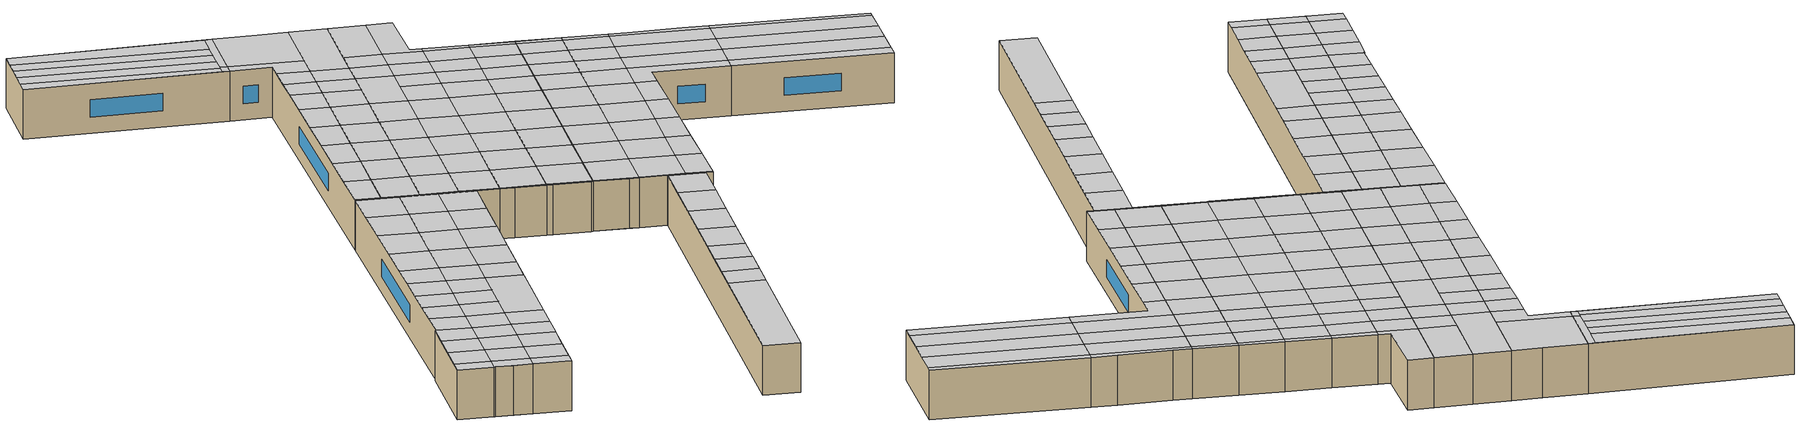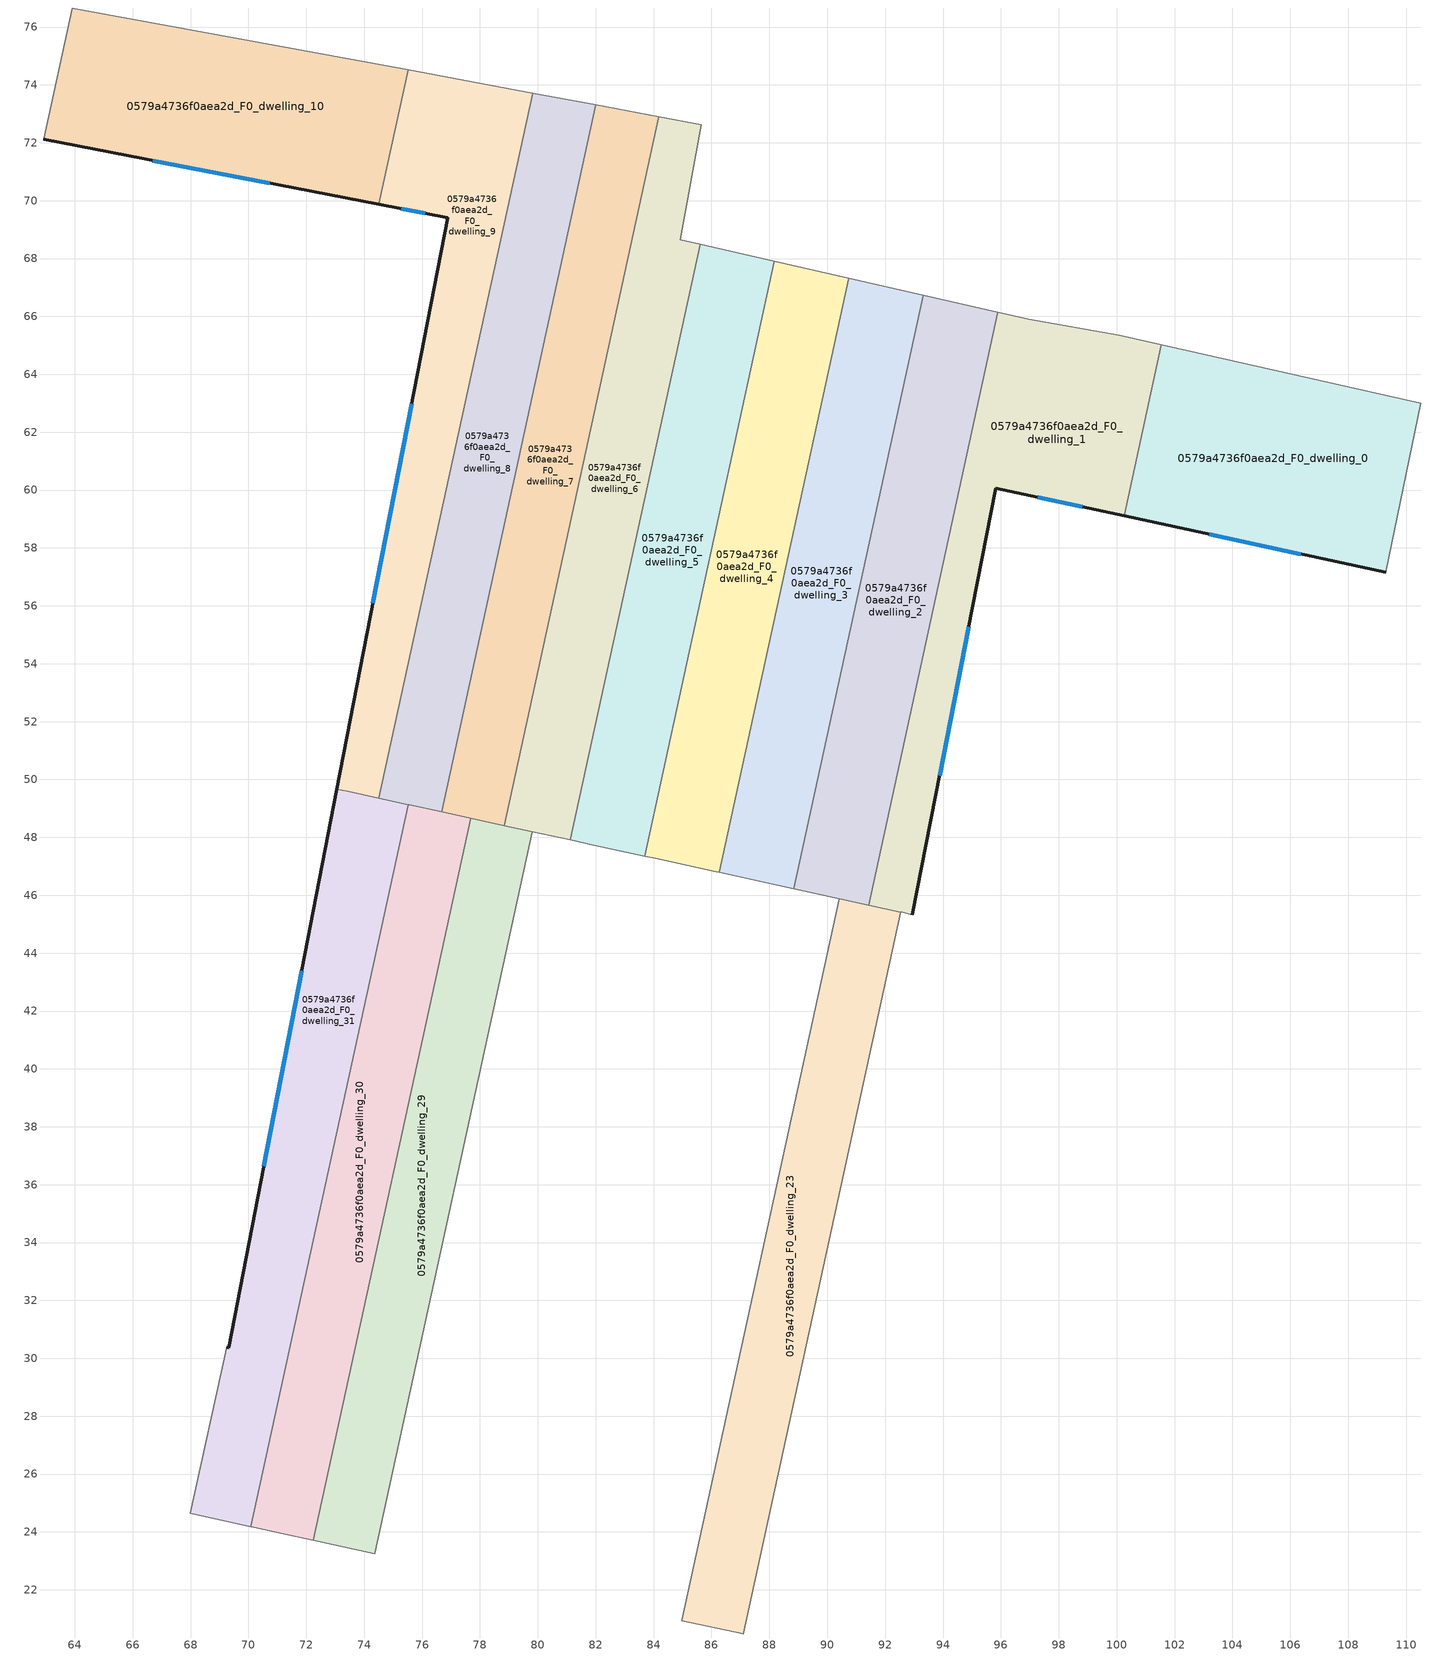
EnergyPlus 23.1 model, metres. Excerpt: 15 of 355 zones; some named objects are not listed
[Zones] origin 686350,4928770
0579a4736f0aea2d_F0_dwelling_0
 floor ground (EU_floor_Construction): 110.51,63 109.3,57.16 100.26,59.11 101.55,65.03 z0
 wall outside (EU_wall_Construction): 100.26,59.11 109.3,57.16 z0:3
 wall to 0579a4736f0aea2d_F0_dwelling_1 (EU_wall_Construction): 101.55,65.03 100.26,59.11 z0:3
 wall adiabatic (EU_wall_Construction): 109.3,57.16 110.51,63 101.55,65.03 z0:3
 window (EU_Window_Construction): 103.2,58.47 106.36,57.79 z0.98:2.02
 ceiling to 0579a4736f0aea2d_F1_dwelling_32 (EU_floor_Construction): 109.46,57.97 109.79,59.55 100.78,61.52 100.44,59.94 z3
 ceiling to 0579a4736f0aea2d_F1_dwelling_31 (EU_floor_Construction): 109.79,59.55 110.12,61.14 101.13,63.1 100.78,61.52 z3
 ceiling adiabatic (EU_roof_Construction): 109.3,57.16 109.46,57.97 100.44,59.94 100.26,59.11 z3
 ceiling to 0579a4736f0aea2d_F1_dwelling_30 (EU_floor_Construction): 110.12,61.14 110.44,62.68 101.46,64.64 101.13,63.1 z3
 ceiling to 0579a4736f0aea2d_F1_dwelling_29 (EU_floor_Construction): 110.44,62.68 110.51,63 101.55,65.03 101.46,64.64 z3
0579a4736f0aea2d_F0_dwelling_1
 floor ground (EU_floor_Construction): 101.55,65.03 100.26,59.11 95.83,60.07 92.94,45.33 91.43,45.66 95.9,66.14 96.97,65.89 100.09,65.36 z0
 wall outside (EU_wall_Construction): 92.94,45.33 95.83,60.07 100.26,59.11 z0:3
 wall adiabatic (EU_wall_Construction): 101.55,65.03 100.09,65.36 96.97,65.89 95.9,66.14 z0:3
 wall to 0579a4736f0aea2d_F0_dwelling_23 (EU_wall_Construction): 91.43,45.66 92.53,45.42 z0:3
 wall to 0579a4736f0aea2d_F0_dwelling_2 (EU_wall_Construction): 95.9,66.14 91.43,45.66 z0:3
 wall to 0579a4736f0aea2d_F0_dwelling_22 (EU_wall_Construction): 92.53,45.42 92.94,45.33 z0:3
 window (EU_Window_Construction): 97.27,59.75 98.82,59.42 / 93.88,50.12 94.89,55.27 z0.98:2.02
 ceiling to 0579a4736f0aea2d_F1_dwelling_31 (EU_floor_Construction): 100.78,61.52 101.13,63.1 95.5,64.33 95.16,62.75 z3
 ceiling to 0579a4736f0aea2d_F1_dwelling_32 (EU_floor_Construction): 100.44,59.94 100.78,61.52 95.16,62.75 94.81,61.16 z3
 ceiling to 0579a4736f0aea2d_F1_dwelling_30 (EU_floor_Construction): 101.13,63.1 101.46,64.64 95.84,65.86 95.5,64.33 z3
 ceiling to 0579a4736f0aea2d_F1_dwelling_37 (EU_floor_Construction): 93.48,48.11 94.01,50.78 92.61,51.08 92.03,48.42 z3
 ceiling to 0579a4736f0aea2d_F1_dwelling_29 (EU_floor_Construction): 101.46,64.64 101.55,65.03 100.09,65.36 96.97,65.89 95.9,66.14 95.84,65.86 z3
 ceiling to 0579a4736f0aea2d_F1_dwelling_34 (EU_floor_Construction): 95.05,56.12 95.58,58.79 94.35,59.06 93.77,56.4 z3
 ceiling to 0579a4736f0aea2d_F1_dwelling_38 (EU_floor_Construction): 92.96,45.43 93.48,48.11 92.03,48.42 91.45,45.76 z3
 ceiling to 0579a4736f0aea2d_F1_dwelling_33 (EU_floor_Construction): 100.26,59.11 100.44,59.94 94.81,61.16 94.35,59.06 95.58,58.79 95.83,60.07 z3
 ceiling to 0579a4736f0aea2d_F1_dwelling_39 (EU_floor_Construction): 92.94,45.33 92.96,45.43 91.45,45.76 91.43,45.66 z3
 ceiling to 0579a4736f0aea2d_F1_dwelling_35 (EU_floor_Construction): 94.53,53.45 95.05,56.12 93.77,56.4 93.19,53.74 z3
 ceiling adiabatic (EU_roof_Construction): 94.01,50.78 94.53,53.45 93.19,53.74 92.61,51.08 z3
0579a4736f0aea2d_F0_dwelling_10
 floor ground (EU_floor_Construction): 75.52,74.52 74.5,69.87 62.93,72.12 63.92,76.66 z0
 wall outside (EU_wall_Construction): 62.93,72.12 74.5,69.87 z0:3
 wall to 0579a4736f0aea2d_F0_dwelling_11 (EU_wall_Construction): 63.92,76.66 62.93,72.12 z0:3
 wall adiabatic (EU_wall_Construction): 75.52,74.52 63.92,76.66 z0:3
 wall to 0579a4736f0aea2d_F0_dwelling_9 (EU_wall_Construction): 74.5,69.87 75.52,74.52 z0:3
 window (EU_Window_Construction): 66.69,71.39 70.74,70.6 z0.98:2.02
 ceiling to 0579a4736f0aea2d_F1_dwelling_3 (EU_floor_Construction): 74.8,73.28 75.08,74.6 63.92,76.66 63.71,75.7 z3
 ceiling to 0579a4736f0aea2d_F1_dwelling_6 (EU_floor_Construction): 74.18,70.45 74.39,71.42 63.3,73.83 63.09,72.87 z3
 ceiling to 0579a4736f0aea2d_F1_dwelling_29 (EU_floor_Construction): 74.64,70.49 75.52,74.52 75.08,74.6 74.21,70.58 z3
 ceiling to 0579a4736f0aea2d_F1_dwelling_7 (EU_floor_Construction): 74.07,69.95 74.18,70.45 63.09,72.87 62.93,72.12 z3
 ceiling to 0579a4736f0aea2d_F1_dwelling_4 (EU_floor_Construction): 74.59,72.35 74.8,73.28 63.71,75.7 63.51,74.77 z3
 ceiling to 0579a4736f0aea2d_F1_dwelling_30 (EU_floor_Construction): 74.5,69.87 74.64,70.49 74.21,70.58 74.07,69.95 z3
 ceiling to 0579a4736f0aea2d_F1_dwelling_5 (EU_floor_Construction): 74.39,71.42 74.59,72.35 63.51,74.77 63.3,73.83 z3
0579a4736f0aea2d_F0_dwelling_2
 floor ground (EU_floor_Construction): 95.9,66.14 91.43,45.66 88.85,46.23 93.32,66.73 z0
 wall to 0579a4736f0aea2d_F0_dwelling_3 (EU_wall_Construction): 93.32,66.73 88.85,46.23 z0:3
 wall adiabatic (EU_wall_Construction): 95.9,66.14 93.32,66.73 z0:3
 wall to 0579a4736f0aea2d_F0_dwelling_24 (EU_wall_Construction): 88.85,46.23 90.41,45.88 z0:3
 wall to 0579a4736f0aea2d_F0_dwelling_23 (EU_wall_Construction): 90.41,45.88 91.43,45.66 z0:3
 ceiling to 0579a4736f0aea2d_F1_dwelling_37 (EU_floor_Construction): 92.03,48.42 92.61,51.08 90.03,51.65 89.45,48.99 z3
 ceiling to 0579a4736f0aea2d_F1_dwelling_31 (EU_floor_Construction): 95.16,62.75 95.5,64.33 92.92,64.89 92.57,63.31 z3
 ceiling to 0579a4736f0aea2d_F1_dwelling_38 (EU_floor_Construction): 91.45,45.76 92.03,48.42 89.45,48.99 88.87,46.33 z3
 ceiling to 0579a4736f0aea2d_F1_dwelling_34 (EU_floor_Construction): 93.77,56.4 94.35,59.06 91.77,59.62 91.19,56.97 z3
 ceiling to 0579a4736f0aea2d_F1_dwelling_39 (EU_floor_Construction): 91.43,45.66 91.45,45.76 88.87,46.33 88.85,46.23 z3
 ceiling to 0579a4736f0aea2d_F1_dwelling_36 (EU_floor_Construction): 92.61,51.08 93.19,53.74 90.61,54.31 90.03,51.65 z3
 ceiling to 0579a4736f0aea2d_F1_dwelling_30 (EU_floor_Construction): 95.5,64.33 95.84,65.86 93.25,66.43 92.92,64.89 z3
 ceiling to 0579a4736f0aea2d_F1_dwelling_35 (EU_floor_Construction): 93.19,53.74 93.77,56.4 91.19,56.97 90.61,54.31 z3
 ceiling to 0579a4736f0aea2d_F1_dwelling_29 (EU_floor_Construction): 95.84,65.86 95.9,66.14 93.32,66.73 93.25,66.43 z3
 ceiling to 0579a4736f0aea2d_F1_dwelling_33 (EU_floor_Construction): 94.35,59.06 94.81,61.16 92.23,61.73 91.77,59.62 z3
 ceiling to 0579a4736f0aea2d_F1_dwelling_32 (EU_floor_Construction): 94.81,61.16 95.16,62.75 92.57,63.31 92.23,61.73 z3
0579a4736f0aea2d_F0_dwelling_23
 floor ground (EU_floor_Construction): 92.53,45.42 87.09,20.47 84.97,20.94 90.41,45.88 z0
 wall to 0579a4736f0aea2d_F0_dwelling_22 (EU_wall_Construction): 87.09,20.47 92.53,45.42 z0:3
 wall to 0579a4736f0aea2d_F0_dwelling_24 (EU_wall_Construction): 90.41,45.88 84.97,20.94 z0:3
 wall to 0579a4736f0aea2d_F0_dwelling_42 (EU_wall_Construction): 84.97,20.94 87.09,20.48 z0:3
 ceiling to 0579a4736f0aea2d_F1_dwelling_41 (EU_floor_Construction): 90.81,37.54 91.39,40.2 89.27,40.66 88.69,38 z3
 ceiling to 0579a4736f0aea2d_F1_dwelling_40 (EU_floor_Construction): 91.39,40.2 91.97,42.86 89.85,43.32 89.27,40.66 z3
 ceiling to 0579a4736f0aea2d_F1_dwelling_44 (EU_floor_Construction): 89.46,31.34 89.85,33.14 87.73,33.6 87.34,31.8 z3
 ceiling to 0579a4736f0aea2d_F1_dwelling_39 (EU_floor_Construction): 91.97,42.86 92.53,45.42 90.41,45.88 89.85,43.32 z3
 ceiling to 0579a4736f0aea2d_F1_dwelling_42 (EU_floor_Construction): 90.26,35.01 90.81,37.54 88.69,38 88.14,35.47 z3
 ceiling to 0579a4736f0aea2d_F1_dwelling_45 (EU_floor_Construction): 89.09,29.65 89.46,31.34 87.34,31.8 86.97,30.11 z3
 ceiling adiabatic (EU_roof_Construction): 87.09,20.47 90.26,35.01 88.14,35.47 87.73,33.6 89.85,33.14 89.09,29.65 86.97,30.11 84.97,20.94 z3
0579a4736f0aea2d_F0_dwelling_29
 floor ground (EU_floor_Construction): 79.81,48.2 74.36,23.25 72.24,23.71 77.69,48.66 z0
 wall to 0579a4736f0aea2d_F0_dwelling_28 (EU_wall_Construction): 74.36,23.25 79.81,48.2 z0:3
 wall to 0579a4736f0aea2d_F0_dwelling_30 (EU_wall_Construction): 77.69,48.66 72.24,23.71 z0:3
 wall to 0579a4736f0aea2d_F0_dwelling_7 (EU_wall_Construction): 78.84,48.41 77.69,48.66 z0:3
 wall to 0579a4736f0aea2d_F0_dwelling_45 (EU_wall_Construction): 72.24,23.71 74.36,23.25 z0:3
 wall to 0579a4736f0aea2d_F0_dwelling_6 (EU_wall_Construction): 79.81,48.2 78.84,48.41 z0:3
 ceiling to 0579a4736f0aea2d_F1_dwelling_47 (EU_floor_Construction): 75.63,29.04 76,30.73 73.88,31.19 73.51,29.5 z3
 ceiling to 0579a4736f0aea2d_F1_dwelling_39 (EU_floor_Construction): 79.25,45.64 79.81,48.2 77.69,48.66 77.13,46.1 z3
 ceiling to 0579a4736f0aea2d_F1_dwelling_42 (EU_floor_Construction): 77.53,37.79 78.09,40.31 75.96,40.77 75.41,38.25 z3
 ceiling to 0579a4736f0aea2d_F1_dwelling_48 (EU_floor_Construction): 75.29,27.49 75.63,29.04 73.51,29.5 73.17,27.96 z3
 ceiling to 0579a4736f0aea2d_F1_dwelling_49 (EU_floor_Construction): 74.92,25.79 75.29,27.49 73.17,27.96 72.8,26.25 z3
 ceiling to 0579a4736f0aea2d_F1_dwelling_41 (EU_floor_Construction): 78.09,40.31 78.67,42.97 76.55,43.44 75.96,40.77 z3
 ceiling to 0579a4736f0aea2d_F1_dwelling_50 (EU_floor_Construction): 74.55,24.08 74.92,25.79 72.8,26.25 72.42,24.55 z3
 ceiling to 0579a4736f0aea2d_F1_dwelling_43 (EU_floor_Construction): 77.13,35.91 77.53,37.79 75.41,38.25 75.01,36.38 z3
 ceiling adiabatic (EU_roof_Construction): 76,30.73 79.25,45.64 77.13,46.1 76.55,43.44 78.67,42.97 77.13,35.91 75.01,36.38 73.88,31.19 z3
 ceiling to 0579a4736f0aea2d_F1_dwelling_51 (EU_floor_Construction): 74.36,23.25 74.55,24.08 72.42,24.55 72.24,23.71 z3
0579a4736f0aea2d_F0_dwelling_3
 floor ground (EU_floor_Construction): 93.32,66.73 88.85,46.23 86.27,46.79 90.75,67.32 z0
 wall to 0579a4736f0aea2d_F0_dwelling_4 (EU_wall_Construction): 90.75,67.32 86.27,46.79 z0:3
 wall adiabatic (EU_wall_Construction): 93.32,66.73 90.75,67.32 z0:3
 wall to 0579a4736f0aea2d_F0_dwelling_25 (EU_wall_Construction): 86.27,46.79 88.29,46.35 z0:3
 wall to 0579a4736f0aea2d_F0_dwelling_24 (EU_wall_Construction): 88.29,46.35 88.85,46.23 z0:3
 ceiling to 0579a4736f0aea2d_F1_dwelling_38 (EU_floor_Construction): 88.87,46.33 89.45,48.99 86.87,49.55 86.29,46.89 z3
 ceiling to 0579a4736f0aea2d_F1_dwelling_37 (EU_floor_Construction): 89.45,48.99 90.03,51.65 87.45,52.21 86.87,49.55 z3
 ceiling to 0579a4736f0aea2d_F1_dwelling_31 (EU_floor_Construction): 92.57,63.31 92.92,64.89 90.34,65.46 89.99,63.87 z3
 ceiling to 0579a4736f0aea2d_F1_dwelling_39 (EU_floor_Construction): 88.85,46.23 88.87,46.33 86.29,46.89 86.27,46.79 z3
 ceiling to 0579a4736f0aea2d_F1_dwelling_30 (EU_floor_Construction): 92.92,64.89 93.25,66.43 90.67,66.99 90.34,65.46 z3
 ceiling to 0579a4736f0aea2d_F1_dwelling_35 (EU_floor_Construction): 90.61,54.31 91.19,56.97 88.61,57.53 88.03,54.87 z3
 ceiling to 0579a4736f0aea2d_F1_dwelling_29 (EU_floor_Construction): 93.25,66.43 93.32,66.73 90.75,67.32 90.67,66.99 z3
 ceiling to 0579a4736f0aea2d_F1_dwelling_36 (EU_floor_Construction): 90.03,51.65 90.61,54.31 88.03,54.87 87.45,52.21 z3
 ceiling to 0579a4736f0aea2d_F1_dwelling_34 (EU_floor_Construction): 91.19,56.97 91.77,59.62 89.19,60.19 88.61,57.53 z3
 ceiling to 0579a4736f0aea2d_F1_dwelling_33 (EU_floor_Construction): 91.77,59.62 92.23,61.73 89.65,62.29 89.19,60.19 z3
 ceiling to 0579a4736f0aea2d_F1_dwelling_32 (EU_floor_Construction): 92.23,61.73 92.57,63.31 89.99,63.87 89.65,62.29 z3
0579a4736f0aea2d_F0_dwelling_30
 floor ground (EU_floor_Construction): 77.69,48.66 72.24,23.71 70.12,24.18 70.07,24.19 75.52,49.13 75.56,49.12 z0
 wall to 0579a4736f0aea2d_F0_dwelling_31 (EU_wall_Construction): 75.52,49.13 70.07,24.19 z0:3
 wall to 0579a4736f0aea2d_F0_dwelling_46 (EU_wall_Construction): 70.07,24.19 70.12,24.18 71.12,23.96 z0:3
 wall to 0579a4736f0aea2d_F0_dwelling_8 (EU_wall_Construction): 76.68,48.88 75.56,49.12 75.52,49.13 z0:3
 wall to 0579a4736f0aea2d_F0_dwelling_7 (EU_wall_Construction): 77.69,48.66 76.68,48.88 z0:3
 wall to 0579a4736f0aea2d_F0_dwelling_45 (EU_wall_Construction): 71.12,23.96 72.24,23.71 z0:3
 ceiling to 0579a4736f0aea2d_F1_dwelling_46 (EU_floor_Construction): 73.88,31.19 74.24,32.89 72.07,33.36 71.71,31.67 z3
 ceiling to 0579a4736f0aea2d_F1_dwelling_44 (EU_floor_Construction): 74.61,34.57 75.01,36.38 72.84,36.85 72.44,35.05 z3
 ceiling to 0579a4736f0aea2d_F1_dwelling_47 (EU_floor_Construction): 73.51,29.5 73.88,31.19 71.71,31.67 71.34,29.97 z3
 ceiling to 0579a4736f0aea2d_F1_dwelling_42 (EU_floor_Construction): 75.41,38.25 75.96,40.77 73.8,41.25 73.24,38.72 z3
 ceiling to 0579a4736f0aea2d_F1_dwelling_50 (EU_floor_Construction): 72.42,24.55 72.8,26.25 70.63,26.72 70.26,25.02 z3
 ceiling to 0579a4736f0aea2d_F1_dwelling_45 (EU_floor_Construction): 74.24,32.89 74.61,34.57 72.44,35.05 72.07,33.36 z3
 ceiling to 0579a4736f0aea2d_F1_dwelling_41 (EU_floor_Construction): 75.96,40.77 76.55,43.44 74.38,43.91 73.8,41.25 z3
 ceiling to 0579a4736f0aea2d_F1_dwelling_48 (EU_floor_Construction): 73.17,27.96 73.51,29.5 71.34,29.97 71,28.43 z3
 ceiling to 0579a4736f0aea2d_F1_dwelling_43 (EU_floor_Construction): 75.01,36.38 75.41,38.25 73.24,38.72 72.84,36.85 z3
 ceiling adiabatic (EU_roof_Construction): 76.55,43.44 77.13,46.1 74.96,46.57 74.38,43.91 z3
 ceiling to 0579a4736f0aea2d_F1_dwelling_49 (EU_floor_Construction): 72.8,26.25 73.17,27.96 71,28.43 70.63,26.72 z3
 ceiling to 0579a4736f0aea2d_F1_dwelling_39 (EU_floor_Construction): 77.13,46.1 77.69,48.66 75.56,49.12 75.52,49.13 74.96,46.57 z3
 ceiling to 0579a4736f0aea2d_F1_dwelling_51 (EU_floor_Construction): 72.24,23.71 72.42,24.55 70.26,25.02 70.07,24.19 z3
0579a4736f0aea2d_F0_dwelling_31
 floor ground (EU_floor_Construction): 75.52,49.13 70.07,24.19 68,24.64 69.25,30.38 69.32,30.37 73.06,49.67 73.44,49.59 z0
 wall outside (EU_wall_Construction): 73.06,49.67 69.32,30.37 69.25,30.38 z0:3
 wall to 0579a4736f0aea2d_F0_dwelling_32 (EU_wall_Construction): 69.25,30.38 68,24.64 z0:3
 wall to 0579a4736f0aea2d_F0_dwelling_9 (EU_wall_Construction): 74.51,49.35 73.44,49.59 73.06,49.67 z0:3
 wall to 0579a4736f0aea2d_F0_dwelling_46 (EU_wall_Construction): 68,24.64 70.07,24.19 z0:3
 wall to 0579a4736f0aea2d_F0_dwelling_8 (EU_wall_Construction): 75.51,49.13 74.51,49.35 z0:3
 window (EU_Window_Construction): 71.84,43.39 70.53,36.64 z0.98:2.02
 ceiling to 0579a4736f0aea2d_F1_dwelling_48 (EU_floor_Construction): 71,28.43 71.34,29.97 69.32,30.41 69.32,30.37 69.25,30.38 68.92,28.88 z3
 ceiling to 0579a4736f0aea2d_F1_dwelling_41 (EU_floor_Construction): 73.8,41.25 74.38,43.91 72.04,44.42 71.52,41.74 z3
 ceiling to 0579a4736f0aea2d_F1_dwelling_44 (EU_floor_Construction): 72.44,35.05 72.84,36.85 70.67,37.32 70.31,35.51 z3
 ceiling to 0579a4736f0aea2d_F1_dwelling_49 (EU_floor_Construction): 70.63,26.72 71,28.43 68.92,28.88 68.55,27.18 z3
 ceiling adiabatic (EU_roof_Construction): 74.38,43.91 74.96,46.57 72.56,47.09 72.04,44.42 z3
 ceiling to 0579a4736f0aea2d_F1_dwelling_47 (EU_floor_Construction): 71.34,29.97 71.71,31.67 69.66,32.12 69.32,30.41 z3
 ceiling to 0579a4736f0aea2d_F1_dwelling_50 (EU_floor_Construction): 70.26,25.02 70.63,26.72 68.55,27.18 68.18,25.47 z3
 ceiling to 0579a4736f0aea2d_F1_dwelling_43 (EU_floor_Construction): 72.84,36.85 73.24,38.72 71.03,39.21 70.67,37.32 z3
 ceiling to 0579a4736f0aea2d_F1_dwelling_39 (EU_floor_Construction): 74.96,46.57 75.52,49.13 73.44,49.59 73.06,49.67 72.56,47.09 z3
 ceiling to 0579a4736f0aea2d_F1_dwelling_42 (EU_floor_Construction): 73.24,38.72 73.8,41.25 71.52,41.74 71.03,39.21 z3
 ceiling to 0579a4736f0aea2d_F1_dwelling_45 (EU_floor_Construction): 72.07,33.36 72.44,35.05 70.31,35.51 69.98,33.82 z3
 ceiling to 0579a4736f0aea2d_F1_dwelling_46 (EU_floor_Construction): 71.71,31.67 72.07,33.36 69.98,33.82 69.66,32.12 z3
 ceiling to 0579a4736f0aea2d_F1_dwelling_51 (EU_floor_Construction): 70.07,24.19 70.26,25.02 68.18,25.47 68,24.64 z3
0579a4736f0aea2d_F0_dwelling_4
 floor ground (EU_floor_Construction): 90.75,67.32 86.27,46.79 83.69,47.35 88.18,67.91 z0
 wall to 0579a4736f0aea2d_F0_dwelling_5 (EU_wall_Construction): 88.18,67.91 83.69,47.35 z0:3
 wall adiabatic (EU_wall_Construction): 90.75,67.32 88.18,67.91 z0:3
 wall to 0579a4736f0aea2d_F0_dwelling_26 (EU_wall_Construction): 84.05,47.27 86.17,46.81 z0:3
 wall to 0579a4736f0aea2d_F0_dwelling_25 (EU_wall_Construction): 86.17,46.81 86.27,46.79 z0:3
 wall to 0579a4736f0aea2d_F0_dwelling_27 (EU_wall_Construction): 83.69,47.35 84.05,47.27 z0:3
 ceiling to 0579a4736f0aea2d_F1_dwelling_30 (EU_floor_Construction): 90.34,65.46 90.67,66.99 88.1,67.55 87.76,66.02 z3
 ceiling to 0579a4736f0aea2d_F1_dwelling_36 (EU_floor_Construction): 87.45,52.21 88.03,54.87 85.45,55.43 84.87,52.77 z3
 ceiling to 0579a4736f0aea2d_F1_dwelling_29 (EU_floor_Construction): 90.67,66.99 90.75,67.32 88.18,67.91 88.1,67.55 z3
 ceiling to 0579a4736f0aea2d_F1_dwelling_35 (EU_floor_Construction): 88.03,54.87 88.61,57.53 86.03,58.09 85.45,55.43 z3
 ceiling to 0579a4736f0aea2d_F1_dwelling_37 (EU_floor_Construction): 86.87,49.55 87.45,52.21 84.87,52.77 84.29,50.11 z3
 ceiling to 0579a4736f0aea2d_F1_dwelling_33 (EU_floor_Construction): 89.19,60.19 89.65,62.29 87.07,62.85 86.61,60.75 z3
 ceiling to 0579a4736f0aea2d_F1_dwelling_34 (EU_floor_Construction): 88.61,57.53 89.19,60.19 86.61,60.75 86.03,58.09 z3
 ceiling to 0579a4736f0aea2d_F1_dwelling_38 (EU_floor_Construction): 86.29,46.89 86.87,49.55 84.29,50.11 83.71,47.45 z3
 ceiling to 0579a4736f0aea2d_F1_dwelling_32 (EU_floor_Construction): 89.65,62.29 89.99,63.87 87.42,64.43 87.07,62.85 z3
 ceiling to 0579a4736f0aea2d_F1_dwelling_31 (EU_floor_Construction): 89.99,63.87 90.34,65.46 87.76,66.02 87.42,64.43 z3
 ceiling to 0579a4736f0aea2d_F1_dwelling_39 (EU_floor_Construction): 86.27,46.79 86.29,46.89 83.71,47.45 83.69,47.35 z3
0579a4736f0aea2d_F0_dwelling_5
 floor ground (EU_floor_Construction): 88.18,67.91 83.69,47.35 81.12,47.91 85.61,68.5 z0
 wall to 0579a4736f0aea2d_F0_dwelling_6 (EU_wall_Construction): 85.61,68.5 81.12,47.91 z0:3
 wall adiabatic (EU_wall_Construction): 88.18,67.91 85.61,68.5 z0:3
 wall to 0579a4736f0aea2d_F0_dwelling_27 (EU_wall_Construction): 81.93,47.74 83.69,47.35 z0:3
 wall to 0579a4736f0aea2d_F0_dwelling_28 (EU_wall_Construction): 81.12,47.91 81.93,47.73 z0:3
 ceiling to 0579a4736f0aea2d_F1_dwelling_33 (EU_floor_Construction): 86.61,60.75 87.07,62.85 84.5,63.41 84.04,61.31 z3
 ceiling to 0579a4736f0aea2d_F1_dwelling_35 (EU_floor_Construction): 85.45,55.43 86.03,58.09 83.46,58.65 82.88,55.99 z3
 ceiling to 0579a4736f0aea2d_F1_dwelling_32 (EU_floor_Construction): 87.07,62.85 87.42,64.43 84.85,65 84.5,63.41 z3
 ceiling to 0579a4736f0aea2d_F1_dwelling_36 (EU_floor_Construction): 84.87,52.77 85.45,55.43 82.88,55.99 82.3,53.33 z3
 ceiling to 0579a4736f0aea2d_F1_dwelling_34 (EU_floor_Construction): 86.03,58.09 86.61,60.75 84.04,61.31 83.46,58.65 z3
 ceiling to 0579a4736f0aea2d_F1_dwelling_31 (EU_floor_Construction): 87.42,64.43 87.76,66.02 85.19,66.58 84.85,65 z3
 ceiling to 0579a4736f0aea2d_F1_dwelling_38 (EU_floor_Construction): 83.71,47.45 84.29,50.11 81.72,50.67 81.14,48.01 z3
 ceiling to 0579a4736f0aea2d_F1_dwelling_29 (EU_floor_Construction): 88.1,67.55 88.18,67.91 85.61,68.5 85.53,68.11 z3
 ceiling to 0579a4736f0aea2d_F1_dwelling_37 (EU_floor_Construction): 84.29,50.11 84.87,52.77 82.3,53.33 81.72,50.67 z3
 ceiling to 0579a4736f0aea2d_F1_dwelling_30 (EU_floor_Construction): 87.76,66.02 88.1,67.55 85.53,68.11 85.19,66.58 z3
 ceiling to 0579a4736f0aea2d_F1_dwelling_39 (EU_floor_Construction): 83.69,47.35 83.71,47.45 81.14,48.01 81.12,47.91 z3
0579a4736f0aea2d_F0_dwelling_6
 floor ground (EU_floor_Construction): 85.65,72.62 84.92,68.66 85.61,68.5 81.12,47.91 78.84,48.41 84.18,72.9 z0
 wall to 0579a4736f0aea2d_F0_dwelling_7 (EU_wall_Construction): 84.18,72.9 78.84,48.41 z0:3
 wall adiabatic (EU_wall_Construction): 85.61,68.5 84.92,68.66 85.65,72.62 84.18,72.9 z0:3
 wall to 0579a4736f0aea2d_F0_dwelling_28 (EU_wall_Construction): 79.81,48.2 81.12,47.91 z0:3
 ceiling to 0579a4736f0aea2d_F1_dwelling_29 (EU_floor_Construction): 85.53,68.11 85.61,68.5 84.92,68.66 85.65,72.62 84.18,72.9 83.25,68.61 z3
 ceiling to 0579a4736f0aea2d_F1_dwelling_38 (EU_floor_Construction): 81.14,48.01 81.72,50.67 79.44,51.17 78.86,48.51 z3
 ceiling to 0579a4736f0aea2d_F1_dwelling_33 (EU_floor_Construction): 84.04,61.31 84.5,63.41 82.22,63.91 81.76,61.81 z3
 ceiling to 0579a4736f0aea2d_F1_dwelling_32 (EU_floor_Construction): 84.5,63.41 84.85,65 82.57,65.49 82.22,63.91 z3
 ceiling to 0579a4736f0aea2d_F1_dwelling_35 (EU_floor_Construction): 82.88,55.99 83.46,58.65 81.18,59.15 80.6,56.49 z3
 ceiling adiabatic (EU_roof_Construction): 83.46,58.65 84.04,61.31 81.76,61.81 81.18,59.15 z3
 ceiling to 0579a4736f0aea2d_F1_dwelling_31 (EU_floor_Construction): 84.85,65 85.19,66.58 82.91,67.08 82.57,65.49 z3
 ceiling to 0579a4736f0aea2d_F1_dwelling_39 (EU_floor_Construction): 81.12,47.91 81.14,48.01 78.86,48.51 78.84,48.41 z3
 ceiling to 0579a4736f0aea2d_F1_dwelling_37 (EU_floor_Construction): 81.72,50.67 82.3,53.33 80.02,53.83 79.44,51.17 z3
 ceiling to 0579a4736f0aea2d_F1_dwelling_30 (EU_floor_Construction): 85.19,66.58 85.53,68.11 83.25,68.61 82.91,67.08 z3
 ceiling to 0579a4736f0aea2d_F1_dwelling_36 (EU_floor_Construction): 82.3,53.33 82.88,55.99 80.6,56.49 80.02,53.83 z3
0579a4736f0aea2d_F0_dwelling_7
 floor ground (EU_floor_Construction): 84.18,72.9 78.84,48.41 76.68,48.88 82.01,73.31 z0
 wall to 0579a4736f0aea2d_F0_dwelling_8 (EU_wall_Construction): 82.01,73.31 76.68,48.88 z0:3
 wall adiabatic (EU_wall_Construction): 84.18,72.9 82.01,73.31 z0:3
 ceiling to 0579a4736f0aea2d_F1_dwelling_36 (EU_floor_Construction): 80.02,53.83 80.6,56.49 78.44,56.96 77.86,54.3 z3
 ceiling to 0579a4736f0aea2d_F1_dwelling_29 (EU_floor_Construction): 83.25,68.61 84.18,72.9 82,73.31 81.08,69.08 z3
 ceiling to 0579a4736f0aea2d_F1_dwelling_37 (EU_floor_Construction): 79.44,51.17 80.02,53.83 77.86,54.3 77.28,51.64 z3
 ceiling to 0579a4736f0aea2d_F1_dwelling_35 (EU_floor_Construction): 80.6,56.49 81.18,59.15 79.02,59.62 78.44,56.96 z3
 ceiling to 0579a4736f0aea2d_F1_dwelling_38 (EU_floor_Construction): 78.86,48.51 79.44,51.17 77.28,51.64 76.7,48.98 z3
 ceiling to 0579a4736f0aea2d_F1_dwelling_34 (EU_floor_Construction): 81.18,59.15 81.76,61.81 79.6,62.28 79.02,59.62 z3
 ceiling to 0579a4736f0aea2d_F1_dwelling_39 (EU_floor_Construction): 78.84,48.41 78.86,48.51 76.7,48.98 76.68,48.88 z3
 ceiling to 0579a4736f0aea2d_F1_dwelling_31 (EU_floor_Construction): 82.57,65.49 82.91,67.08 80.75,67.55 80.4,65.97 z3
 ceiling adiabatic (EU_roof_Construction): 82.91,67.08 83.25,68.61 81.08,69.08 80.75,67.55 z3; 81.76,61.81 82.57,65.49 80.4,65.97 79.6,62.28 z3
0579a4736f0aea2d_F0_dwelling_8
 floor ground (EU_floor_Construction): 82.01,73.31 76.68,48.88 74.51,49.35 79.82,73.72 z0
 wall to 0579a4736f0aea2d_F0_dwelling_9 (EU_wall_Construction): 79.82,73.72 74.51,49.35 z0:3
 wall adiabatic (EU_wall_Construction): 82.01,73.31 79.82,73.72 z0:3
 ceiling to 0579a4736f0aea2d_F1_dwelling_35 (EU_floor_Construction): 78.44,56.96 79.02,59.62 76.85,60.09 76.27,57.44 z3
 ceiling to 0579a4736f0aea2d_F1_dwelling_33 (EU_floor_Construction): 79.6,62.28 80.06,64.38 77.89,64.85 77.43,62.75 z3
 ceiling to 0579a4736f0aea2d_F1_dwelling_36 (EU_floor_Construction): 77.86,54.3 78.44,56.96 76.27,57.44 75.69,54.78 z3
 ceiling to 0579a4736f0aea2d_F1_dwelling_34 (EU_floor_Construction): 79.02,59.62 79.6,62.28 77.43,62.75 76.85,60.09 z3
 ceiling to 0579a4736f0aea2d_F1_dwelling_37 (EU_floor_Construction): 77.28,51.64 77.86,54.3 75.69,54.78 75.11,52.12 z3
 ceiling to 0579a4736f0aea2d_F1_dwelling_38 (EU_floor_Construction): 76.7,48.98 77.28,51.64 75.11,52.12 74.53,49.45 z3
 ceiling to 0579a4736f0aea2d_F1_dwelling_31 (EU_floor_Construction): 80.4,65.97 80.75,67.55 78.58,68.02 78.23,66.44 z3
 ceiling adiabatic (EU_roof_Construction): 80.75,67.55 82.01,73.31 79.82,73.72 78.58,68.02 z3; 80.06,64.38 80.4,65.97 78.23,66.44 77.89,64.85 z3
 ceiling to 0579a4736f0aea2d_F1_dwelling_39 (EU_floor_Construction): 76.68,48.88 76.7,48.98 74.53,49.45 74.51,49.35 z3
0579a4736f0aea2d_F0_dwelling_9
 floor ground (EU_floor_Construction): 79.82,73.72 74.51,49.35 73.06,49.67 76.89,69.41 74.5,69.87 75.52,74.52 78.08,74.04 z0
 wall outside (EU_wall_Construction): 74.5,69.87 76.89,69.41 73.06,49.67 z0:3
 wall adiabatic (EU_wall_Construction): 79.82,73.72 78.08,74.04 75.52,74.52 z0:3
 window (EU_Window_Construction): 75.64,62.99 74.3,56.09 / 75.28,69.72 76.11,69.56 z0.98:2.02
 ceiling to 0579a4736f0aea2d_F1_dwelling_29 (EU_floor_Construction): 78.91,69.56 79.82,73.72 78.08,74.04 75.52,74.52 74.64,70.49 z3
 ceiling to 0579a4736f0aea2d_F1_dwelling_34 (EU_floor_Construction): 76.85,60.09 77.43,62.75 75.67,63.14 75.15,60.46 z3
 ceiling to 0579a4736f0aea2d_F1_dwelling_30 (EU_floor_Construction): 78.58,68.02 78.91,69.56 74.64,70.49 74.5,69.87 76.89,69.41 76.7,68.43 z3
 ceiling to 0579a4736f0aea2d_F1_dwelling_35 (EU_floor_Construction): 76.27,57.44 76.85,60.09 75.15,60.46 74.63,57.79 z3
 ceiling to 0579a4736f0aea2d_F1_dwelling_33 (EU_floor_Construction): 77.43,62.75 77.89,64.85 76.08,65.25 75.67,63.14 z3
 ceiling to 0579a4736f0aea2d_F1_dwelling_36 (EU_floor_Construction): 75.69,54.78 76.27,57.44 74.63,57.79 74.12,55.12 z3
 ceiling to 0579a4736f0aea2d_F1_dwelling_31 (EU_floor_Construction): 78.23,66.44 78.58,68.02 76.7,68.43 76.39,66.84 z3
 ceiling to 0579a4736f0aea2d_F1_dwelling_38 (EU_floor_Construction): 74.53,49.45 75.11,52.12 73.6,52.44 73.08,49.77 z3
 ceiling to 0579a4736f0aea2d_F1_dwelling_37 (EU_floor_Construction): 75.11,52.12 75.69,54.78 74.12,55.12 73.6,52.44 z3
 ceiling to 0579a4736f0aea2d_F1_dwelling_32 (EU_floor_Construction): 77.89,64.85 78.23,66.44 76.39,66.84 76.08,65.25 z3
 ceiling to 0579a4736f0aea2d_F1_dwelling_39 (EU_floor_Construction): 74.51,49.35 74.53,49.45 73.08,49.77 73.06,49.67 73.44,49.59 z3
[Building]
EU S2 Campaign: North Axis=0; Terrain=City; Solar Distribution=FullExterior
[Site:Location]
Bologna: Latitude=44.5; Longitude=11.25; Time Zone=1; Elevation=37
[SizingPeriod:WeatherFileDays]
AnnualSizingPeriod: Begin Month=1; Begin Day of Month=1; End Month=12; End Day of Month=31; Day of Week for Start Day=Monday; Use Weather File Daylight Saving Period=No; Use Weather File Rain and Snow Indicators=No
[MATERIAL]
EU_InternalMass_Material: Roughness=MediumRough; Thickness=0.1; Conductivity=1; Density=1800; Specific Heat=900; Thermal Absorptance=0.9; Solar Absorptance=0.7; Visible Absorptance=0.7
[MATERIAL:NOMASS] Roughness=MediumRough; Thermal Absorptance=0.9; Solar Absorptance=0.7; Visible Absorptance=0.7
Name | Thermal Resistance
EU_wall_NoMass | 0.905828
EU_roof_NoMass | 0.37593
EU_floor_NoMass | 0.67114
[WINDOWMATERIAL:SIMPLEGLAZINGSYSTEM]
EU_Window_SimpleGlazing: UFactor=4.52486; Solar Heat Gain Coefficient=0.85; Visible Transmittance=0.85
[CONSTRUCTION]
EU_wall_Construction: EU_wall_NoMass
EU_roof_Construction: EU_roof_NoMass
EU_floor_Construction: EU_floor_NoMass
EU_Window_Construction: EU_Window_SimpleGlazing
EU_InternalMass_Construction: EU_InternalMass_Material
[ZONE] Type=1; Multiplier=1; Ceiling Height=autocalculate; Floor Area=autocalculate; Part of Total Floor Area=Yes
Name | Volume
0579a4736f0aea2d_F0_dwelling_0 | 166.3125
0579a4736f0aea2d_F0_dwelling_1; 0579a4736f0aea2d_F0_dwelling_2; 0579a4736f0aea2d_F0_dwelling_9 | 166.277
0579a4736f0aea2d_F0_dwelling_10 | 166.29
0579a4736f0aea2d_F0_dwelling_23 | 166.279
0579a4736f0aea2d_F0_dwelling_29 | 166.28
0579a4736f0aea2d_F0_dwelling_3 | 166.327
0579a4736f0aea2d_F0_dwelling_30 | 170.089
0579a4736f0aea2d_F0_dwelling_31 | 172.269
0579a4736f0aea2d_F0_dwelling_4 | 166.317
0579a4736f0aea2d_F0_dwelling_5 | 166.31
0579a4736f0aea2d_F0_dwelling_6 | 166.248
0579a4736f0aea2d_F0_dwelling_7 | 166.304
0579a4736f0aea2d_F0_dwelling_8 | 166.35
[INTERNALMASS] Construction=EU_InternalMass_Construction
Name | Zone or ZoneList | Surface Area
0579a4736f0aea2d_F0_dwelling_0_EU_InternalMass | 0579a4736f0aea2d_F0_dwelling_0 | 55.4378
0579a4736f0aea2d_F0_dwelling_1_EU_InternalMass | 0579a4736f0aea2d_F0_dwelling_1 | 55.4257
0579a4736f0aea2d_F0_dwelling_2_EU_InternalMass | 0579a4736f0aea2d_F0_dwelling_2 | 55.4255
0579a4736f0aea2d_F0_dwelling_3_EU_InternalMass | 0579a4736f0aea2d_F0_dwelling_3 | 55.4425
0579a4736f0aea2d_F0_dwelling_4_EU_InternalMass | 0579a4736f0aea2d_F0_dwelling_4 | 55.4389
0579a4736f0aea2d_F0_dwelling_5_EU_InternalMass | 0579a4736f0aea2d_F0_dwelling_5 | 55.4365
0579a4736f0aea2d_F0_dwelling_6_EU_InternalMass | 0579a4736f0aea2d_F0_dwelling_6 | 55.4163
0579a4736f0aea2d_F0_dwelling_7_EU_InternalMass | 0579a4736f0aea2d_F0_dwelling_7 | 55.4343
0579a4736f0aea2d_F0_dwelling_8_EU_InternalMass | 0579a4736f0aea2d_F0_dwelling_8 | 55.45
0579a4736f0aea2d_F0_dwelling_9_EU_InternalMass | 0579a4736f0aea2d_F0_dwelling_9 | 55.4255
0579a4736f0aea2d_F0_dwelling_10_EU_InternalMass | 0579a4736f0aea2d_F0_dwelling_10 | 55.4298
0579a4736f0aea2d_F0_dwelling_23_EU_InternalMass | 0579a4736f0aea2d_F0_dwelling_23 | 55.4263
0579a4736f0aea2d_F0_dwelling_29_EU_InternalMass | 0579a4736f0aea2d_F0_dwelling_29 | 55.4268
0579a4736f0aea2d_F0_dwelling_30_EU_InternalMass | 0579a4736f0aea2d_F0_dwelling_30 | 56.7211
0579a4736f0aea2d_F0_dwelling_31_EU_InternalMass | 0579a4736f0aea2d_F0_dwelling_31 | 57.3996
[OTHEREQUIPMENT] Fuel Type=Electricity; Design Level Calculation Method=Watts/Area; Power per Zone Floor Area=1; Fraction Latent=0; Fraction Radiant=0; Fraction Lost=0; Carbon Dioxide Generation Rate=0; EndUse Subcategory=EU_Step8_InternalGains
Name | Zone or ZoneList or Space or SpaceList | Schedule
EU_Step8_InternalGain_0579a4736f0aea2d_F0_dwelling_0_f000 | 0579a4736f0aea2d_F0_dwelling_0 | EU_Step8_GainSchedule_0579a4736f0aea2d_F0_dwelling_0_f000
EU_Step8_InternalGain_0579a4736f0aea2d_F0_dwelling_1_f000 | 0579a4736f0aea2d_F0_dwelling_1 | EU_Step8_GainSchedule_0579a4736f0aea2d_F0_dwelling_1_f000
EU_Step8_InternalGain_0579a4736f0aea2d_F0_dwelling_2_f000 | 0579a4736f0aea2d_F0_dwelling_2 | EU_Step8_GainSchedule_0579a4736f0aea2d_F0_dwelling_2_f000
EU_Step8_InternalGain_0579a4736f0aea2d_F0_dwelling_3_f000 | 0579a4736f0aea2d_F0_dwelling_3 | EU_Step8_GainSchedule_0579a4736f0aea2d_F0_dwelling_3_f000
EU_Step8_InternalGain_0579a4736f0aea2d_F0_dwelling_4_f000 | 0579a4736f0aea2d_F0_dwelling_4 | EU_Step8_GainSchedule_0579a4736f0aea2d_F0_dwelling_4_f000
EU_Step8_InternalGain_0579a4736f0aea2d_F0_dwelling_5_f000 | 0579a4736f0aea2d_F0_dwelling_5 | EU_Step8_GainSchedule_0579a4736f0aea2d_F0_dwelling_5_f000
EU_Step8_InternalGain_0579a4736f0aea2d_F0_dwelling_6_f000 | 0579a4736f0aea2d_F0_dwelling_6 | EU_Step8_GainSchedule_0579a4736f0aea2d_F0_dwelling_6_f000
EU_Step8_InternalGain_0579a4736f0aea2d_F0_dwelling_7_f000 | 0579a4736f0aea2d_F0_dwelling_7 | EU_Step8_GainSchedule_0579a4736f0aea2d_F0_dwelling_7_f000
EU_Step8_InternalGain_0579a4736f0aea2d_F0_dwelling_8_f000 | 0579a4736f0aea2d_F0_dwelling_8 | EU_Step8_GainSchedule_0579a4736f0aea2d_F0_dwelling_8_f000
EU_Step8_InternalGain_0579a4736f0aea2d_F0_dwelling_9_f000 | 0579a4736f0aea2d_F0_dwelling_9 | EU_Step8_GainSchedule_0579a4736f0aea2d_F0_dwelling_9_f000
EU_Step8_InternalGain_0579a4736f0aea2d_F0_dwelling_10_f000 | 0579a4736f0aea2d_F0_dwelling_10 | EU_Step8_GainSchedule_0579a4736f0aea2d_F0_dwelling_10_f000
EU_Step8_InternalGain_0579a4736f0aea2d_F0_dwelling_23_f000 | 0579a4736f0aea2d_F0_dwelling_23 | EU_Step8_GainSchedule_0579a4736f0aea2d_F0_dwelling_23_f000
EU_Step8_InternalGain_0579a4736f0aea2d_F0_dwelling_29_f000 | 0579a4736f0aea2d_F0_dwelling_29 | EU_Step8_GainSchedule_0579a4736f0aea2d_F0_dwelling_29_f000
EU_Step8_InternalGain_0579a4736f0aea2d_F0_dwelling_30_f000 | 0579a4736f0aea2d_F0_dwelling_30 | EU_Step8_GainSchedule_0579a4736f0aea2d_F0_dwelling_30_f000
EU_Step8_InternalGain_0579a4736f0aea2d_F0_dwelling_31_f000 | 0579a4736f0aea2d_F0_dwelling_31 | EU_Step8_GainSchedule_0579a4736f0aea2d_F0_dwelling_31_f000
[ZONEVENTILATION:DESIGNFLOWRATE] Schedule=EU_AlwaysOn; Design Flow Rate Calculation Method=AirChanges/Hour; Air Changes per Hour=0.73129; Ventilation Type=Natural; Fan Pressure Rise=0; Fan Total Efficiency=1; Constant Term Coefficient=1; Temperature Term Coefficient=0; Velocity Term Coefficient=0; Velocity Squared Term Coefficient=0; Minimum Indoor Temperature=-100; Maximum Indoor Temperature=100; Delta Temperature=-100; Minimum Outdoor Temperature=-100; Maximum Outdoor Temperature=100; Maximum Wind Speed=40
Name | Zone or ZoneList or Space or SpaceList
EU_ConstantAir_0579a4736f0aea2d_F0_dwelling_0 | 0579a4736f0aea2d_F0_dwelling_0
EU_ConstantAir_0579a4736f0aea2d_F0_dwelling_1 | 0579a4736f0aea2d_F0_dwelling_1
EU_ConstantAir_0579a4736f0aea2d_F0_dwelling_2 | 0579a4736f0aea2d_F0_dwelling_2
EU_ConstantAir_0579a4736f0aea2d_F0_dwelling_3 | 0579a4736f0aea2d_F0_dwelling_3
EU_ConstantAir_0579a4736f0aea2d_F0_dwelling_4 | 0579a4736f0aea2d_F0_dwelling_4
EU_ConstantAir_0579a4736f0aea2d_F0_dwelling_5 | 0579a4736f0aea2d_F0_dwelling_5
EU_ConstantAir_0579a4736f0aea2d_F0_dwelling_6 | 0579a4736f0aea2d_F0_dwelling_6
EU_ConstantAir_0579a4736f0aea2d_F0_dwelling_7 | 0579a4736f0aea2d_F0_dwelling_7
EU_ConstantAir_0579a4736f0aea2d_F0_dwelling_8 | 0579a4736f0aea2d_F0_dwelling_8
EU_ConstantAir_0579a4736f0aea2d_F0_dwelling_9 | 0579a4736f0aea2d_F0_dwelling_9
EU_ConstantAir_0579a4736f0aea2d_F0_dwelling_10 | 0579a4736f0aea2d_F0_dwelling_10
EU_ConstantAir_0579a4736f0aea2d_F0_dwelling_23 | 0579a4736f0aea2d_F0_dwelling_23
EU_ConstantAir_0579a4736f0aea2d_F0_dwelling_29 | 0579a4736f0aea2d_F0_dwelling_29
EU_ConstantAir_0579a4736f0aea2d_F0_dwelling_30 | 0579a4736f0aea2d_F0_dwelling_30
EU_ConstantAir_0579a4736f0aea2d_F0_dwelling_31 | 0579a4736f0aea2d_F0_dwelling_31
[HVACTEMPLATE:ZONE:IDEALLOADSAIRSYSTEM] System Availability Schedule=EU_AlwaysOn; Maximum Heating Supply Air Temperature=50; Minimum Cooling Supply Air Temperature=13; Maximum Heating Supply Air Humidity Ratio=0.0156; Minimum Cooling Supply Air Humidity Ratio=0.0077; Heating Limit=NoLimit; Cooling Limit=NoLimit; Heating Availability Schedule=EU_AlwaysOn; Cooling Availability Schedule=EU_CoolingOff; Dehumidification Control Type=ConstantSensibleHeatRatio; Cooling Sensible Heat Ratio=0.7; Dehumidification Setpoint=60; Humidification Control Type=None; Humidification Setpoint=30; Outdoor Air Method=None; Outdoor Air Flow Rate per Person=0.00944; Outdoor Air Flow Rate per Zone Floor Area=0; Outdoor Air Flow Rate per Zone=0; Demand Controlled Ventilation Type=None; Outdoor Air Economizer Type=NoEconomizer; Heat Recovery Type=None; Sensible Heat Recovery Effectiveness=0.7; Latent Heat Recovery Effectiveness=0.65
Name | Template Thermostat
0579a4736f0aea2d_F0_dwelling_0 | EU_HeatOnly_0579a4736f0aea2d_F0_dwelling_0
0579a4736f0aea2d_F0_dwelling_1 | EU_HeatOnly_0579a4736f0aea2d_F0_dwelling_1
0579a4736f0aea2d_F0_dwelling_2 | EU_HeatOnly_0579a4736f0aea2d_F0_dwelling_2
0579a4736f0aea2d_F0_dwelling_3 | EU_HeatOnly_0579a4736f0aea2d_F0_dwelling_3
0579a4736f0aea2d_F0_dwelling_4 | EU_HeatOnly_0579a4736f0aea2d_F0_dwelling_4
0579a4736f0aea2d_F0_dwelling_5 | EU_HeatOnly_0579a4736f0aea2d_F0_dwelling_5
0579a4736f0aea2d_F0_dwelling_6 | EU_HeatOnly_0579a4736f0aea2d_F0_dwelling_6
0579a4736f0aea2d_F0_dwelling_7 | EU_HeatOnly_0579a4736f0aea2d_F0_dwelling_7
0579a4736f0aea2d_F0_dwelling_8 | EU_HeatOnly_0579a4736f0aea2d_F0_dwelling_8
0579a4736f0aea2d_F0_dwelling_9 | EU_HeatOnly_0579a4736f0aea2d_F0_dwelling_9
0579a4736f0aea2d_F0_dwelling_10 | EU_HeatOnly_0579a4736f0aea2d_F0_dwelling_10
0579a4736f0aea2d_F0_dwelling_23 | EU_HeatOnly_0579a4736f0aea2d_F0_dwelling_23
0579a4736f0aea2d_F0_dwelling_29 | EU_HeatOnly_0579a4736f0aea2d_F0_dwelling_29
0579a4736f0aea2d_F0_dwelling_30 | EU_HeatOnly_0579a4736f0aea2d_F0_dwelling_30
0579a4736f0aea2d_F0_dwelling_31 | EU_HeatOnly_0579a4736f0aea2d_F0_dwelling_31
[SIZING:ZONE] Zone Cooling Design Supply Air Temperature Input Method=SupplyAirTemperature; Zone Cooling Design Supply Air Temperature=13; Zone Heating Design Supply Air Temperature Input Method=SupplyAirTemperature; Zone Heating Design Supply Air Temperature=50; Zone Cooling Design Supply Air Humidity Ratio=0.008; Zone Heating Design Supply Air Humidity Ratio=0.008; Cooling Design Air Flow Method=DesignDay; Cooling Design Air Flow Rate=0; Cooling Minimum Air Flow per Zone Floor Area=0.000762; Cooling Minimum Air Flow=0; Cooling Minimum Air Flow Fraction=0.2; Heating Design Air Flow Method=DesignDay; Heating Design Air Flow Rate=0; Heating Maximum Air Flow per Zone Floor Area=0.002032; Heating Maximum Air Flow=0.141576; Heating Maximum Air Flow Fraction=0.3; Account for Dedicated Outdoor Air System=No; Dedicated Outdoor Air System Control Strategy=NeutralSupplyAir; Dedicated Outdoor Air Low Setpoint Temperature for Design=autosize; Dedicated Outdoor Air High Setpoint Temperature for Design=autosize; Zone Load Sizing Method=Sensible Load Only No Latent Load; Zone Latent Cooling Design Supply Air Humidity Ratio Input Method=HumidityRatioDifference; Zone Cooling Design Supply Air Humidity Ratio Difference=0.005; Zone Latent Heating Design Supply Air Humidity Ratio Input Method=HumidityRatioDifference; Zone Humidification Design Supply Air Humidity Ratio Difference=0.005
0579a4736f0aea2d_F0_dwelling_0; 0579a4736f0aea2d_F0_dwelling_1; 0579a4736f0aea2d_F0_dwelling_2; 0579a4736f0aea2d_F0_dwelling_3; 0579a4736f0aea2d_F0_dwelling_4; 0579a4736f0aea2d_F0_dwelling_5; 0579a4736f0aea2d_F0_dwelling_6; 0579a4736f0aea2d_F0_dwelling_7; 0579a4736f0aea2d_F0_dwelling_8; 0579a4736f0aea2d_F0_dwelling_9; 0579a4736f0aea2d_F0_dwelling_10; 0579a4736f0aea2d_F0_dwelling_23; 0579a4736f0aea2d_F0_dwelling_29; 0579a4736f0aea2d_F0_dwelling_30; 0579a4736f0aea2d_F0_dwelling_31
[SCHEDULE:CONSTANT]
Name | Hourly Value
EU_AlwaysOn | 1
EU_CoolingOff | 0
[SCHEDULE:FILE] Column Number=1; Rows to Skip at Top=0; Number of Hours of Data=8760; Column Separator=Comma; Interpolate to Timestep=No; Minutes per Item=60; Adjust Schedule for Daylight Savings=Yes
Name | File
EU_Step8_GainSchedule_0579a4736f0aea2d_F0_dwelling_0_f000 | ../../schedules/0579a4736f0aea2d/0579a4736f0aea2d_F0_dwelling_0_f000_gain.csv
EU_Step8_GainSchedule_0579a4736f0aea2d_F0_dwelling_1_f000 | ../../schedules/0579a4736f0aea2d/0579a4736f0aea2d_F0_dwelling_1_f000_gain.csv
EU_Step8_GainSchedule_0579a4736f0aea2d_F0_dwelling_2_f000 | ../../schedules/0579a4736f0aea2d/0579a4736f0aea2d_F0_dwelling_2_f000_gain.csv
EU_Step8_GainSchedule_0579a4736f0aea2d_F0_dwelling_3_f000 | ../../schedules/0579a4736f0aea2d/0579a4736f0aea2d_F0_dwelling_3_f000_gain.csv
EU_Step8_GainSchedule_0579a4736f0aea2d_F0_dwelling_4_f000 | ../../schedules/0579a4736f0aea2d/0579a4736f0aea2d_F0_dwelling_4_f000_gain.csv
EU_Step8_GainSchedule_0579a4736f0aea2d_F0_dwelling_5_f000 | ../../schedules/0579a4736f0aea2d/0579a4736f0aea2d_F0_dwelling_5_f000_gain.csv
EU_Step8_GainSchedule_0579a4736f0aea2d_F0_dwelling_6_f000 | ../../schedules/0579a4736f0aea2d/0579a4736f0aea2d_F0_dwelling_6_f000_gain.csv
EU_Step8_GainSchedule_0579a4736f0aea2d_F0_dwelling_7_f000 | ../../schedules/0579a4736f0aea2d/0579a4736f0aea2d_F0_dwelling_7_f000_gain.csv
EU_Step8_GainSchedule_0579a4736f0aea2d_F0_dwelling_8_f000 | ../../schedules/0579a4736f0aea2d/0579a4736f0aea2d_F0_dwelling_8_f000_gain.csv
EU_Step8_GainSchedule_0579a4736f0aea2d_F0_dwelling_9_f000 | ../../schedules/0579a4736f0aea2d/0579a4736f0aea2d_F0_dwelling_9_f000_gain.csv
EU_Step8_GainSchedule_0579a4736f0aea2d_F0_dwelling_10_f000 | ../../schedules/0579a4736f0aea2d/0579a4736f0aea2d_F0_dwelling_10_f000_gain.csv
EU_Step8_GainSchedule_0579a4736f0aea2d_F0_dwelling_23_f000 | ../../schedules/0579a4736f0aea2d/0579a4736f0aea2d_F0_dwelling_23_f000_gain.csv
EU_Step8_GainSchedule_0579a4736f0aea2d_F0_dwelling_29_f000 | ../../schedules/0579a4736f0aea2d/0579a4736f0aea2d_F0_dwelling_29_f000_gain.csv
EU_Step8_GainSchedule_0579a4736f0aea2d_F0_dwelling_30_f000 | ../../schedules/0579a4736f0aea2d/0579a4736f0aea2d_F0_dwelling_30_f000_gain.csv
EU_Step8_GainSchedule_0579a4736f0aea2d_F0_dwelling_31_f000 | ../../schedules/0579a4736f0aea2d/0579a4736f0aea2d_F0_dwelling_31_f000_gain.csv
